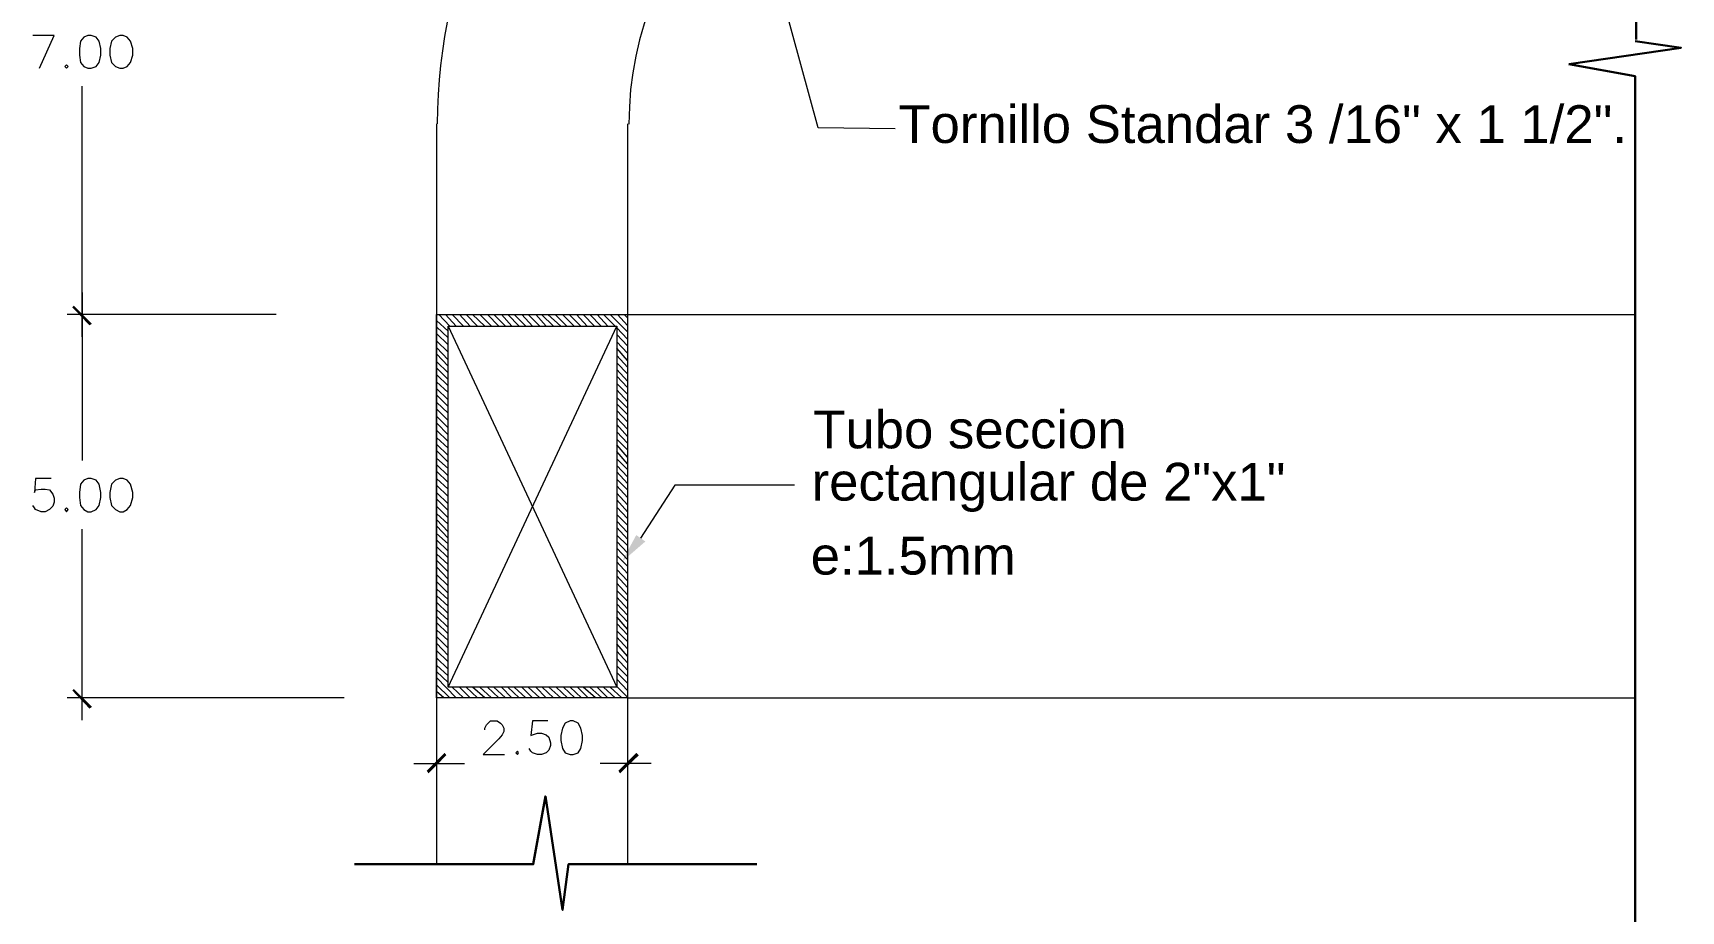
# Model space of a CAD drawing. Header units: inches. Extents: x 0.02 to 5.35, y 0.04 to 3.46.
# Drawn here: x 2.925 to 4.019, y 0.728 to 1.311 of the extents above; entities that cross this region are included whole.
import ezdxf

# ---------------------------------------------------------------- set-up
doc = ezdxf.new("R2010")
doc.units = ezdxf.units.IN
doc.header["$MEASUREMENT"] = 0
for name, color, linetype in [('PDF_PDF3_PDF8_0', 7, 'Continuous'), ('PDF_PDF3_PDF8_COTAS', 7, 'Continuous'), ('PDF_PDF3_PDF8_COTAS-01', 7, 'Continuous'), ('PDF_Texto', 7, 'Continuous')]:
    doc.layers.add(name, color=color, linetype=linetype)
doc.layers.add('PDF_PDF3_PDF8_PROYECCION 2', color=7, linetype='Continuous', true_color=0x7f7f7f)
doc.styles.add('PDF Arial', font='arial.ttf')

msp = doc.modelspace()

# ---------------------------------------------------------------- linework, layer by layer
at = {"layer": 'PDF_PDF3_PDF8_0', "lineweight": 13}
for points in [[(3.4975, 1.2476), (3.4464, 1.2481), (3.3953, 1.4351)], [(2.9577, 1.1095), (2.9577, 1.2758)], [(3.0866, 1.1242), (2.9479, 1.1242)], [(3.4307, 1.0111), (3.3513, 1.0111), (3.3285, 0.9758)]]:
    msp.add_lwpolyline(points, dxfattribs=at)
at = {"layer": 'PDF_PDF3_PDF8_0', "lineweight": 18}
msp.add_lwpolyline([(2.9295, 1.2878), (2.9392, 1.3095), (2.9251, 1.3095)], dxfattribs=at)
for points in [[(2.9615, 1.3095), (2.9588, 1.3084), (2.9566, 1.3057), (2.9561, 1.3008), (2.9561, 1.2965), (2.9566, 1.2916), (2.9588, 1.2889), (2.9615, 1.2878), (2.9637, 1.2878), (2.967, 1.2889), (2.9691, 1.2916), (2.9702, 1.2965), (2.9702, 1.3008), (2.9691, 1.3057), (2.967, 1.3084), (2.9637, 1.3095)], [(2.9827, 1.3095), (2.98, 1.3084), (2.9773, 1.3057), (2.9762, 1.3008), (2.9762, 1.2965), (2.9773, 1.2916), (2.98, 1.2889), (2.9827, 1.2878), (2.9849, 1.2878), (2.9876, 1.2889), (2.9898, 1.2916), (2.9914, 1.2965), (2.9914, 1.3008), (2.9898, 1.3057), (2.9876, 1.3084), (2.9849, 1.3095)], [(2.9474, 1.29), (2.9463, 1.2889), (2.9474, 1.2878), (2.9485, 1.2889)]]:
    msp.add_lwpolyline(points, close=True, dxfattribs=at)
at = {"layer": 'PDF_PDF3_PDF8_0', "lineweight": 30}
msp.add_lwpolyline([(3.9889, 0.7148), (3.9889, 1.2824), (3.9449, 1.2905)], dxfattribs=at)
at = {"layer": 'PDF_PDF3_PDF8_0', "lineweight": 5}
msp.add_lwpolyline([(3.3198, 0.8698), (3.3198, 0.7594)], dxfattribs=at)
at = {"layer": 'PDF_PDF3_PDF8_0', "transparency": 33554559}
for points in [[(2.9643, 1.1182), (2.9512, 1.1291), (2.9523, 1.1301)], [(2.9523, 1.1301), (2.9512, 1.1291), (2.9643, 1.1182)], [(2.9626, 1.1171), (2.9643, 1.1182), (2.9512, 1.1291)], [(2.9512, 1.1291), (2.9643, 1.1182), (2.9626, 1.1171)], [(3.3317, 0.9736), (3.316, 0.96), (3.3257, 0.9779)], [(2.9523, 0.8757), (2.9512, 0.8747), (2.9643, 0.8638)], [(2.9512, 0.8747), (2.9643, 0.8638), (2.9626, 0.8627)], [(3.1985, 0.8333), (3.1877, 0.8197), (3.1866, 0.8214)], [(3.1996, 0.8317), (3.1985, 0.8333), (3.1877, 0.8197)], [(3.3138, 0.8214), (3.3149, 0.8197), (3.3257, 0.8333)], [(3.3149, 0.8197), (3.3257, 0.8333), (3.3274, 0.8317)]]:
    msp.add_solid(points, dxfattribs=at)
at = {"layer": 'PDF_PDF3_PDF8_COTAS', "lineweight": 30}
for points in [[(3.9895, 1.3068), (3.9895, 1.7672)], [(3.9449, 1.2905), (4.0194, 1.3014), (3.9889, 1.3057)], [(3.1387, 0.7594), (3.2573, 0.7594), (3.2654, 0.8045), (3.2768, 0.729), (3.2806, 0.7594), (3.4057, 0.7594)]]:
    msp.add_lwpolyline(points, dxfattribs=at)
at = {"layer": 'PDF_PDF3_PDF8_COTAS', "lineweight": 13}
for points in [[(2.9577, 1.1388), (2.9577, 1.0274)], [(3.0866, 1.1242), (2.9479, 1.1242)], [(2.9577, 0.8551), (2.9577, 0.9817)], [(3.1931, 0.8948), (3.1931, 0.817)], [(3.3198, 0.8937), (3.3198, 0.817)], [(3.1317, 0.8698), (2.9479, 0.8698)], [(3.1779, 0.8263), (3.2116, 0.8263)], [(3.3355, 0.8263), (3.3018, 0.8263)]]:
    msp.add_lwpolyline(points, dxfattribs=at)
at = {"layer": 'PDF_PDF3_PDF8_COTAS', "lineweight": 18}
for points in [[(3.1931, 1.1242), (3.3198, 1.1242), (3.3198, 0.8698), (3.1931, 0.8698)], [(3.2007, 1.1166), (3.3127, 1.1166), (3.3127, 0.8768), (3.2007, 0.8768)], [(2.9615, 1.0154), (2.9588, 1.0144), (2.9566, 1.0116), (2.9561, 1.0062), (2.9561, 1.0029), (2.9566, 0.9975), (2.9588, 0.9948), (2.9615, 0.9932), (2.9637, 0.9932), (2.967, 0.9948), (2.9691, 0.9975), (2.9702, 1.0029), (2.9702, 1.0062), (2.9691, 1.0116), (2.967, 1.0144), (2.9637, 1.0154)], [(2.9827, 1.0154), (2.98, 1.0144), (2.9773, 1.0116), (2.9762, 1.0062), (2.9762, 1.0029), (2.9773, 0.9975), (2.98, 0.9948), (2.9827, 0.9932), (2.9849, 0.9932), (2.9876, 0.9948), (2.9898, 0.9975), (2.9914, 1.0029), (2.9914, 1.0062), (2.9898, 1.0116), (2.9876, 1.0144), (2.9849, 1.0154)], [(2.9474, 0.9959), (2.9463, 0.9948), (2.9474, 0.9932), (2.9485, 0.9948)], [(3.2817, 0.8545), (3.2785, 0.8529), (3.2768, 0.8496), (3.2757, 0.8448), (3.2757, 0.8415), (3.2768, 0.8361), (3.2785, 0.8333), (3.2817, 0.8323), (3.2839, 0.8323), (3.2871, 0.8333), (3.2888, 0.8361), (3.2899, 0.8415), (3.2899, 0.8448), (3.2888, 0.8496), (3.2871, 0.8529), (3.2839, 0.8545)], [(3.2469, 0.8344), (3.2458, 0.8333), (3.2469, 0.8323), (3.2475, 0.8333)]]:
    msp.add_lwpolyline(points, close=True, dxfattribs=at)
for points in [[(2.9371, 1.0154), (2.9267, 1.0154), (2.9262, 1.0062), (2.9267, 1.0078), (2.9305, 1.0084), (2.9333, 1.0084), (2.936, 1.0078), (2.9382, 1.0051), (2.9392, 1.0024), (2.9392, 0.9997), (2.9382, 0.997), (2.936, 0.9948), (2.9333, 0.9932), (2.9305, 0.9932), (2.9267, 0.9948), (2.9262, 0.9959), (2.9251, 0.9975)], [(3.2252, 0.8486), (3.2252, 0.8496), (3.2263, 0.8518), (3.2274, 0.8529), (3.229, 0.8545), (3.2333, 0.8545), (3.2355, 0.8529), (3.2366, 0.8518), (3.2377, 0.8496), (3.2377, 0.8475), (3.2366, 0.8453), (3.2344, 0.8426), (3.2241, 0.8323), (3.2382, 0.8323)], [(3.267, 0.8545), (3.2567, 0.8545), (3.2556, 0.8448), (3.2567, 0.8453), (3.26, 0.8464), (3.2627, 0.8464), (3.2659, 0.8453), (3.2676, 0.8437), (3.2687, 0.8399), (3.2687, 0.8382), (3.2676, 0.835), (3.2659, 0.8333), (3.2627, 0.8323), (3.26, 0.8323), (3.2567, 0.8333), (3.2556, 0.8344), (3.2545, 0.8361)]]:
    msp.add_lwpolyline(points, dxfattribs=at)
at = {"layer": 'PDF_PDF3_PDF8_COTAS-01', "lineweight": 13}
for points in [[(3.2007, 1.1133), (3.1931, 1.1204)], [(3.2018, 1.1166), (3.1947, 1.1242)], [(3.2062, 1.1166), (3.1991, 1.1242)], [(3.2007, 0.8768), (3.3127, 1.1166)], [(3.2007, 1.1166), (3.3127, 0.8768)], [(3.211, 1.1166), (3.2034, 1.1242)], [(3.2154, 1.1166), (3.2083, 1.1242)], [(3.2203, 1.1166), (3.2127, 1.1242)], [(3.2252, 1.1166), (3.217, 1.1242)], [(3.2295, 1.1166), (3.2219, 1.1242)], [(3.2344, 1.1166), (3.2268, 1.1242)], [(3.2388, 1.1166), (3.2312, 1.1242)], [(3.2431, 1.1166), (3.2361, 1.1242)], [(3.248, 1.1166), (3.2404, 1.1242)], [(3.2524, 1.1166), (3.2447, 1.1242)], [(3.2567, 1.1166), (3.2496, 1.1242)], [(3.2616, 1.1166), (3.254, 1.1242)], [(3.2659, 1.1166), (3.2589, 1.1242)], [(3.2708, 1.1166), (3.2627, 1.1242)], [(3.2757, 1.1166), (3.267, 1.1242)], [(3.2795, 1.1166), (3.2719, 1.1242)], [(3.2844, 1.1166), (3.2768, 1.1242)], [(3.2888, 1.1166), (3.2812, 1.1242)], [(3.2931, 1.1166), (3.2861, 1.1242)], [(3.298, 1.1166), (3.2904, 1.1242)], [(3.3024, 1.1166), (3.2948, 1.1242)], [(3.3067, 1.1166), (3.2997, 1.1242)], [(3.3116, 1.1166), (3.304, 1.1242)], [(3.3198, 1.1127), (3.3083, 1.1242)], [(3.3198, 1.1171), (3.3132, 1.1242)], [(3.3198, 1.122), (3.3176, 1.1242)], [(3.2007, 1.1089), (3.1931, 1.116)], [(3.2007, 1.1041), (3.1931, 1.1117)], [(3.2007, 1.0992), (3.1931, 1.1068)], [(3.3198, 1.1079), (3.3127, 1.1155)], [(3.3198, 1.1035), (3.3127, 1.1111)], [(3.3198, 1.0986), (3.3127, 1.1062)], [(3.2007, 1.0943), (3.1931, 1.1024)], [(3.2007, 1.0899), (3.1931, 1.0981)], [(3.3198, 1.0937), (3.3127, 1.1019)], [(3.3198, 1.0894), (3.3127, 1.097)], [(3.2007, 1.0856), (3.1931, 1.0932)], [(3.2007, 1.0812), (3.1931, 1.0888)], [(3.2007, 1.0769), (3.1931, 1.0845)], [(3.3198, 1.085), (3.3127, 1.0921)], [(3.3198, 1.0801), (3.3127, 1.0877)], [(3.3198, 1.0758), (3.3127, 1.0834)], [(3.2007, 1.0725), (3.1931, 1.0796)], [(3.2007, 1.0676), (3.1931, 1.0752)], [(3.3198, 1.0714), (3.3127, 1.0785)], [(3.3198, 1.0665), (3.3127, 1.0742)], [(3.2007, 1.0633), (3.1931, 1.0709)], [(3.2007, 1.0589), (3.1931, 1.066)], [(3.2007, 1.054), (3.1931, 1.0617)], [(3.3198, 1.0622), (3.3127, 1.0693)], [(3.3198, 1.0578), (3.3127, 1.0649)], [(3.2007, 1.0491), (3.1931, 1.0568)], [(3.2007, 1.0443), (3.1931, 1.0524)], [(3.3198, 1.053), (3.3127, 1.0606)], [(3.3198, 1.0481), (3.3127, 1.0557)], [(3.3198, 1.0432), (3.3127, 1.0513)], [(3.2007, 1.0399), (3.1931, 1.0475)], [(3.2007, 1.0356), (3.1931, 1.0426)], [(3.3198, 1.0388), (3.3127, 1.0464)], [(3.3198, 1.0345), (3.3127, 1.0415)], [(3.2007, 1.0307), (3.1931, 1.0383)], [(3.2007, 1.0263), (3.1931, 1.0339)], [(3.2007, 1.022), (3.1931, 1.029)], [(3.3198, 1.0296), (3.3127, 1.0377)], [(3.3198, 1.0252), (3.3127, 1.0334)], [(3.2007, 1.0171), (3.1931, 1.0247)], [(3.2007, 1.0127), (3.1931, 1.0203)], [(3.3198, 1.0214), (3.3127, 1.0285)], [(3.3198, 1.0165), (3.3127, 1.0241)], [(3.3198, 1.0122), (3.3127, 1.0198)], [(3.2007, 1.0084), (3.1931, 1.0154)], [(3.2007, 1.0035), (3.1931, 1.0111)], [(3.3198, 1.0078), (3.3127, 1.0149)], [(3.3198, 1.0029), (3.3127, 1.0106)], [(3.2007, 0.9986), (3.1931, 1.0062)], [(3.2007, 0.9942), (3.1931, 1.0019)], [(3.2007, 0.9894), (3.1931, 0.997)], [(3.3198, 0.998), (3.3127, 1.0057)], [(3.3198, 0.9932), (3.3127, 1.0013)], [(3.3198, 0.9888), (3.3127, 0.9964)], [(3.2007, 0.985), (3.1931, 0.9921)], [(3.2007, 0.9801), (3.1931, 0.9883)], [(3.3198, 0.9845), (3.3127, 0.9915)], [(3.3198, 0.9796), (3.3127, 0.9872)], [(3.2007, 0.9758), (3.1931, 0.9839)], [(3.2007, 0.972), (3.1931, 0.979)], [(3.2007, 0.9671), (3.1931, 0.9747)], [(3.3198, 0.9752), (3.3127, 0.9828)], [(3.3198, 0.9709), (3.3127, 0.9779)], [(3.2007, 0.9627), (3.1931, 0.9703)], [(3.2007, 0.9584), (3.1931, 0.9654)], [(3.3198, 0.966), (3.3127, 0.9736)], [(3.3198, 0.9616), (3.3127, 0.9692)], [(3.3198, 0.9573), (3.3127, 0.9643)], [(3.2007, 0.9535), (3.1931, 0.9611)], [(3.2007, 0.9486), (3.1931, 0.9567)], [(3.3198, 0.9524), (3.3127, 0.96)], [(3.3198, 0.9475), (3.3127, 0.9551)], [(3.2007, 0.9442), (3.1931, 0.9518)], [(3.2007, 0.9393), (3.1931, 0.947)], [(3.2007, 0.935), (3.1931, 0.9421)], [(3.3198, 0.9431), (3.3127, 0.9508)], [(3.3198, 0.9383), (3.3127, 0.9459)], [(3.2007, 0.9306), (3.1931, 0.9377)], [(3.2007, 0.9258), (3.1931, 0.9334)], [(3.3198, 0.9339), (3.3127, 0.941)], [(3.3198, 0.929), (3.3127, 0.9366)], [(3.3198, 0.9247), (3.3127, 0.9323)], [(3.2007, 0.9214), (3.1931, 0.9285)], [(3.2007, 0.9165), (3.1931, 0.9241)], [(3.2007, 0.9122), (3.1931, 0.9198)], [(3.3198, 0.9203), (3.3127, 0.9279)], [(3.3198, 0.9154), (3.3127, 0.9236)], [(3.3198, 0.9116), (3.3127, 0.9192)], [(3.2007, 0.9078), (3.1931, 0.9149)], [(3.2007, 0.9029), (3.1931, 0.9105)], [(3.3198, 0.9073), (3.3127, 0.9143)], [(3.3198, 0.9024), (3.3127, 0.91)], [(3.2007, 0.898), (3.1931, 0.9062)], [(3.2007, 0.8937), (3.1931, 0.9013)], [(3.3198, 0.8975), (3.3127, 0.9056)], [(3.3198, 0.8931), (3.3127, 0.9007)], [(3.2007, 0.8888), (3.1931, 0.8964)], [(3.2007, 0.8844), (3.1931, 0.8915)], [(3.2007, 0.8801), (3.1931, 0.8872)], [(3.3198, 0.8882), (3.3127, 0.8959)], [(3.3198, 0.8839), (3.3127, 0.891)], [(3.3198, 0.8795), (3.3127, 0.8866)], [(3.2062, 0.8698), (3.1931, 0.8834)], [(3.2018, 0.8698), (3.1931, 0.8785)], [(3.211, 0.8698), (3.2034, 0.8768)], [(3.2154, 0.8698), (3.2083, 0.8768)], [(3.2203, 0.8698), (3.2127, 0.8768)], [(3.2252, 0.8698), (3.217, 0.8768)], [(3.2295, 0.8698), (3.2219, 0.8768)], [(3.2344, 0.8698), (3.2268, 0.8768)], [(3.2388, 0.8698), (3.2312, 0.8768)], [(3.2431, 0.8698), (3.2361, 0.8768)], [(3.248, 0.8698), (3.2404, 0.8768)], [(3.2524, 0.8698), (3.2447, 0.8768)], [(3.2567, 0.8698), (3.2496, 0.8768)], [(3.2616, 0.8698), (3.254, 0.8768)], [(3.2659, 0.8698), (3.2589, 0.8768)], [(3.2708, 0.8698), (3.2632, 0.8768)], [(3.2757, 0.8698), (3.2676, 0.8768)], [(3.2801, 0.8698), (3.2725, 0.8768)], [(3.285, 0.8698), (3.2774, 0.8768)], [(3.2893, 0.8698), (3.2817, 0.8768)], [(3.2937, 0.8698), (3.2866, 0.8768)], [(3.2986, 0.8698), (3.2904, 0.8768)], [(3.3029, 0.8698), (3.2948, 0.8768)], [(3.3067, 0.8698), (3.2997, 0.8768)], [(3.3116, 0.8698), (3.304, 0.8768)], [(3.316, 0.8698), (3.3083, 0.8768)], [(3.3198, 0.8747), (3.3127, 0.8823)], [(3.3198, 0.8703), (3.3127, 0.8774)], [(3.198, 0.8698), (3.1931, 0.8741)]]:
    msp.add_lwpolyline(points, dxfattribs=at)
at = {"layer": 'PDF_PDF3_PDF8_PROYECCION 2', "lineweight": 5}
for points in [[(3.1931, 1.2508), (3.1931, 0.7594)], [(3.3198, 1.2508), (3.3198, 1.1242), (3.9889, 1.1242)], [(3.3198, 0.8698), (3.9889, 0.8698)]]:
    msp.add_lwpolyline(points, dxfattribs=at)
for centre, radius, start, end in [((3.5453, 1.2506), 0.3517, 129.7243, 179.9662), ((3.5445, 1.2506), 0.2237, 90.033, 179.967)]:
    msp.add_arc(centre, radius, start, end, dxfattribs=at)

# ---------------------------------------------------------------- texts
at = {"layer": 'PDF_Texto', "attachment_point": 7, "style": 'PDF Arial'}
for s, insert, char_height in [('Tornillo Standar 3 /16" x 1 1/2".', (3.4997, 1.2378), 0.025046), ('Tubo seccion', (3.4432, 1.0351), 0.025046), ('rectangular de 2"x1"', (3.4421, 0.9932), 0.025046), ('e:1.5mm', (3.4415, 0.9513), 0.02505)]:
    msp.add_mtext(s, dxfattribs=dict(at, insert=insert, char_height=char_height))

doc.saveas('drawing.dxf')
